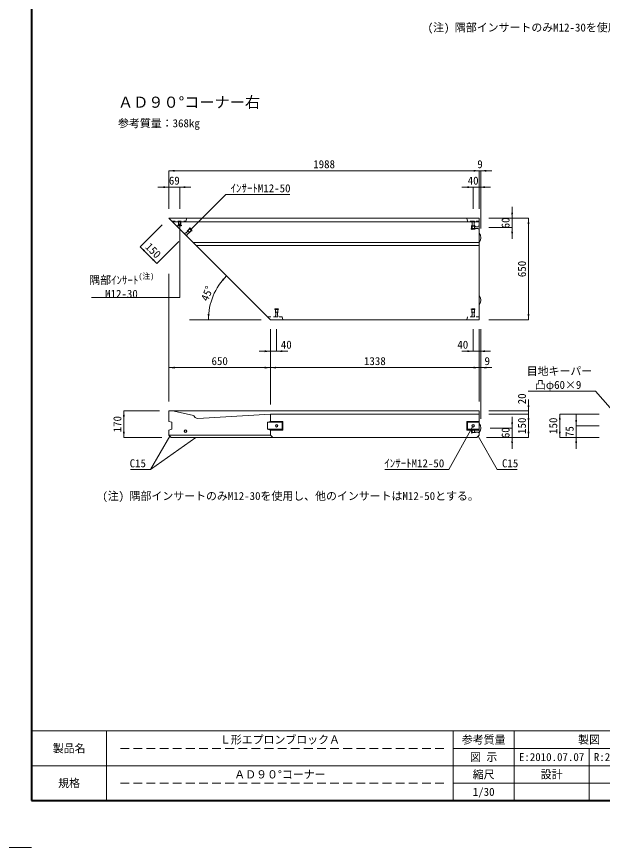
# Model space of a CAD drawing. Units: millimetres at full size. Extents: x 15766 to 83153, y 33859 to 66135.
# Drawn here: x 28917 to 32668, y 52811 to 58131 of the extents above; entities that cross this region are included whole.
import ezdxf
from ezdxf.enums import TextEntityAlignment as Align

# ---------------------------------------------------------------- set-up
doc = ezdxf.new("R2010")
doc.units = ezdxf.units.MM
doc.header["$LTSCALE"] = 28
doc.linetypes.add('USER1', pattern=[3, 2, -1])
doc.linetypes.add('USER2', pattern=[1.35, 0.75, -0.6])
for name, color, linetype, lineweight in [('Defpoints_3', 7, 'Continuous', 13), ('インサート', 3, 'USER2', 5), ('図枠', 7, 'Continuous', 5), ('寸法線', 7, 'Continuous', 13), ('引出線', 4, 'Continuous', 13), ('文字', 7, 'Continuous', 13), ('本体', 2, 'Continuous', 13)]:
    doc.layers.add(name, color=color, linetype=linetype, lineweight=lineweight)
doc.styles.add('ＭＳ ゴシック', font='')
doc.styles.get('ＭＳ ゴシック').set_extended_font_data('MS Gothic')

# ---------------------------------------------------------------- blocks, each defined once
blk = doc.blocks.new('filled_arrow')
at = {"color": 0, "linetype": 'Continuous', "lineweight": -2}
blk.add_solid([(7.5, 1.25), (0, 0), (7.5, -1.25)], dxfattribs=at)

msp = doc.modelspace()

# ---------------------------------------------------------------- hatches: boundary and pattern name
at = {"layer": '引出線'}
msp.add_hatch(color=256, dxfattribs=at).paths.add_polyline_path([(30064.95, 55435.88), (30063.85, 55435.35), (30064.08, 55435.02)])

# ---------------------------------------------------------------- linework, layer by layer
at = {"layer": 'Defpoints_3'}
msp.add_line((29012.98, 52810.73), (28412.98, 52810.73), dxfattribs=at)
at = {"layer": 'インサート'}
for p, q in [((29952.83, 56794.67), (29952.83, 56820.67)), ((29952.83, 56820.67), (29969.33, 56820.67)), ((29955.08, 56800.67), (29955.08, 56820.67)), ((29967.08, 56800.67), (29967.08, 56820.67)), ((29969.33, 56794.67), (29969.33, 56820.67)), ((31831.83, 56774.67), (31831.83, 56820.67)), ((31848.33, 56820.67), (31831.83, 56820.67)), ((31834.08, 56790.67), (31834.08, 56820.67)), ((31846.08, 56790.67), (31846.08, 56820.67)), ((31848.33, 56774.67), (31848.33, 56820.67)), ((29949.08, 56790.67), (29949.08, 56794.67)), ((29949.08, 56794.67), (29973.08, 56794.67)), ((29949.08, 56790.67), (29973.08, 56790.67)), ((29955.08, 56800.67), (29967.08, 56800.67)), ((29973.08, 56790.67), (29973.08, 56794.67)), ((30024.84, 56771.96), (29992.32, 56739.44)), ((30025.02, 56777.44), (30022.19, 56774.61)), ((30022.19, 56774.61), (30039.16, 56757.64)), ((30025.02, 56777.44), (30041.99, 56760.47)), ((31828.08, 56770.67), (31828.08, 56774.67)), ((31852.08, 56774.67), (31828.08, 56774.67)), ((31852.08, 56770.67), (31828.08, 56770.67)), ((31830.08, 56791.67), (31834.08, 56791.67)), ((31830.08, 56791.67), (31830.08, 56767.67)), ((31830.08, 56767.67), (31834.08, 56767.67)), ((31834.08, 56791.67), (31834.08, 56767.67)), ((31846.08, 56790.67), (31834.08, 56790.67)), ((31834.08, 56787.92), (31880.08, 56787.92)), ((31834.08, 56771.42), (31880.08, 56771.42)), ((31850.08, 56785.67), (31880.08, 56785.67)), ((31850.08, 56785.67), (31850.08, 56773.67)), ((31850.08, 56773.67), (31880.08, 56773.67)), ((31852.08, 56770.67), (31852.08, 56774.67)), ((31880.08, 56787.92), (31880.08, 56771.42)), ((29992.32, 56739.44), (30003.98, 56727.77)), ((30015.12, 56759.06), (29993.91, 56737.84)), ((30023.6, 56750.57), (30002.39, 56729.36)), ((30036.51, 56760.3), (30003.98, 56727.77)), ((30015.12, 56759.06), (30023.6, 56750.57)), ((30041.99, 56760.47), (30039.16, 56757.64)), ((30570.08, 56258.67), (30570.08, 56254.67)), ((30570.08, 56258.67), (30594.08, 56258.67)), ((30570.08, 56254.67), (30594.08, 56254.67)), ((30573.83, 56254.67), (30573.83, 56208.67)), ((30576.08, 56238.67), (30576.08, 56208.67)), ((30576.08, 56238.67), (30588.08, 56238.67)), ((30588.08, 56238.67), (30588.08, 56208.67)), ((30590.33, 56254.67), (30590.33, 56208.67)), ((30594.08, 56258.67), (30594.08, 56254.67)), ((31828.08, 56258.67), (31828.08, 56254.67)), ((31852.08, 56258.67), (31828.08, 56258.67)), ((31852.08, 56254.67), (31828.08, 56254.67)), ((31831.83, 56254.67), (31831.83, 56208.67)), ((31834.08, 56238.67), (31834.08, 56208.67)), ((31846.08, 56238.67), (31834.08, 56238.67)), ((31846.08, 56238.67), (31846.08, 56208.67)), ((31848.33, 56254.67), (31848.33, 56208.67)), ((31852.08, 56258.67), (31852.08, 56254.67)), ((30573.83, 56208.67), (30590.33, 56208.67)), ((31848.33, 56208.67), (31831.83, 56208.67)), ((31830.08, 55487.88), (31834.08, 55487.88)), ((31830.08, 55487.88), (31830.08, 55463.88)), ((31830.08, 55463.88), (31834.08, 55463.88)), ((31834.08, 55487.88), (31834.08, 55463.88)), ((31834.08, 55484.13), (31880.08, 55484.13)), ((31834.08, 55467.63), (31880.08, 55467.63)), ((31850.08, 55481.88), (31880.08, 55481.88)), ((31850.08, 55481.88), (31850.08, 55469.88)), ((31850.08, 55469.88), (31880.08, 55469.88)), ((31880.08, 55484.13), (31880.08, 55467.63))]:
    msp.add_line(p, q, dxfattribs=at)
at = {"layer": 'インサート', "linetype": 'Continuous'}
for centre, radius in [((30582.08, 55510.88), 8.25), ((30582.08, 55510.88), 6), ((31840.08, 55510.88), 8.25), ((31840.08, 55510.88), 6), ((29998.15, 55475.88), 8.25), ((29998.15, 55475.88), 6)]:
    msp.add_circle(centre, radius, dxfattribs=at)
at = {"layer": '図枠', "lineweight": 40}
for p, q in [((29012.98, 61420.73), (29012.98, 53110.73)), ((29012.98, 53110.73), (34412.98, 53110.73))]:
    msp.add_line(p, q, dxfattribs=at)
at = {"layer": '図枠', "lineweight": 13}
for p, q in [((34412.98, 53556.23), (29012.98, 53556.23)), ((29492.98, 53110.73), (29492.98, 53556.23)), ((31712.98, 53110.73), (31712.98, 53556.23)), ((32102.98, 53110.73), (32102.98, 53556.23)), ((33062.98, 53444.85), (31712.98, 53444.85)), ((32582.98, 53110.73), (32582.98, 53444.85)), ((33062.98, 53333.48), (29012.98, 53333.48)), ((33062.98, 53222.1), (31712.98, 53222.1))]:
    msp.add_line(p, q, dxfattribs=at)
at = {"layer": '図枠', "linetype": 'USER1', "lineweight": 9}
for p, q in [((31652.98, 53444.85), (29552.98, 53444.85)), ((31652.98, 53222.1), (29552.98, 53222.1))]:
    msp.add_line(p, q, dxfattribs=at)
at = {"layer": '寸法線'}
for p, q in [((31880.08, 57143.61), (29892.08, 57143.61)), ((29892.08, 56899.67), (29892.08, 57143.61)), ((31808.08, 57143.61), (31961.08, 57143.61)), ((31880.08, 56899.67), (31880.08, 57143.61)), ((31880.08, 56899.67), (31880.08, 57143.61)), ((31889.08, 56774.67), (31889.08, 57143.61)), ((30033.08, 57038.61), (29820.08, 57038.61)), ((29892.08, 56899.67), (29892.08, 57038.61)), ((29961.08, 56899.67), (29961.08, 57038.61)), ((31952.08, 57038.61), (31768.08, 57038.61)), ((31840.08, 56899.67), (31840.08, 57038.61)), ((31880.08, 56899.67), (31880.08, 57038.61)), ((32090.04, 56707.67), (32090.04, 56911.67)), ((31940.08, 56839.67), (32090.04, 56839.67)), ((31940.08, 56839.67), (32195.04, 56839.67)), ((32195.04, 56189.67), (32195.04, 56839.67)), ((29849.66, 56797.24), (29708.76, 56656.34)), ((31940.08, 56779.67), (32090.04, 56779.67)), ((29955.72, 56691.18), (29814.82, 56550.27)), ((29814.82, 56550.27), (29708.76, 56656.34)), ((29892.08, 55665.88), (29892.08, 56482.95)), ((30482.08, 56189.67), (30024.8, 56189.67)), ((31940.08, 56189.67), (32195.04, 56189.67)), ((30542.08, 56129.67), (30542.08, 55987.95)), ((30542.08, 55645.88), (30542.08, 56128.95)), ((30582.08, 56129.67), (30582.08, 55987.95)), ((31840.08, 56129.67), (31840.08, 55987.95)), ((31880.08, 56129.67), (31880.08, 55987.95)), ((31880.08, 55665.88), (31880.08, 56128.95)), ((31880.08, 55665.88), (31880.08, 56128.95)), ((31889.08, 55555.88), (31889.08, 56128.95)), ((30470.08, 55987.95), (30654.08, 55987.95)), ((31952.08, 55987.95), (31768.08, 55987.95)), ((30542.08, 55882.95), (29892.08, 55882.95)), ((31880.08, 55882.95), (30542.08, 55882.95)), ((31808.08, 55882.95), (31961.08, 55882.95)), ((32195.04, 55513.88), (32195.04, 55677.88)), ((29603.57, 55435.88), (29603.57, 55605.88)), ((29832.08, 55605.88), (29603.57, 55605.88)), ((31940.08, 55605.88), (32195.04, 55605.88)), ((31940.08, 55585.88), (32195.04, 55585.88)), ((31940.08, 55585.88), (32195.04, 55585.88)), ((32090.04, 55567.88), (32090.04, 55363.88)), ((32195.04, 55435.88), (32195.04, 55585.88)), ((32395.34, 55435.88), (32395.34, 55585.88)), ((32647.3, 55585.88), (32395.34, 55585.88)), ((32500.34, 55582.88), (32500.34, 55363.88)), ((31949.08, 55495.88), (32090.04, 55495.88)), ((32647.3, 55510.88), (32500.34, 55510.88)), ((29847.08, 55435.88), (29603.57, 55435.88)), ((31925.08, 55435.88), (32090.04, 55435.88)), ((31925.08, 55435.88), (32195.04, 55435.88)), ((32647.3, 55435.88), (32395.34, 55435.88)), ((32647.3, 55435.88), (32500.34, 55435.88))]:
    msp.add_line(p, q, dxfattribs=at)
msp.add_arc((30542.08, 56189.67), 397.28, 135, 180, dxfattribs=at)
at = {"layer": '引出線'}
msp.add_line((30064.95, 55435.88), (29775.04, 55231.12), dxfattribs=at)
for points in [[(30033.5, 56768.96), (30256.82, 56992.28), (30666.47, 56992.28)], [(29961.08, 56790.67), (29961.08, 56331.39), (29811.08, 56331.39), (29395.38, 56331.39)], [(32812.54, 55518.45), (32624.88, 55732.82), (32192.21, 55732.82)], [(31836.09, 55503.65), (31685.59, 55231.12), (31275.95, 55231.12)], [(29897.58, 55443.38), (29775.04, 55231.12), (29646.63, 55231.12)], [(31872.58, 55443.38), (31995.13, 55231.12), (32123.53, 55231.12)]]:
    msp.add_lwpolyline(points, dxfattribs=at)
msp.add_lwpolyline([(30064.95, 55435.88), (30063.85, 55435.35), (30064.08, 55435.02)], close=True, dxfattribs=at)
at = {"layer": '本体'}
for p, q in [((31880.08, 56839.67), (29892.08, 56839.67)), ((29892.08, 56839.67), (30542.08, 56189.67)), ((31880.08, 56189.67), (31880.08, 56839.67)), ((31880.08, 56189.67), (30542.08, 56189.67)), ((31880.08, 55605.88), (29892.08, 55605.88)), ((29892.08, 55605.88), (29892.08, 55538.38)), ((29915.08, 55605.88), (30040.93, 55579.18)), ((31880.08, 55605.88), (31880.08, 55450.88)), ((30051.38, 55573.28), (30060.65, 55563.38)), ((30076.49, 55557.08), (30542.08, 55585.88)), ((31880.08, 55585.88), (30542.08, 55585.88)), ((30542.08, 55585.88), (30542.08, 55538.38)), ((29892.08, 55483.38), (29892.08, 55450.88)), ((29907.08, 55435.88), (29892.08, 55450.88)), ((30557.08, 55435.88), (29907.08, 55435.88)), ((30542.08, 55483.38), (30542.08, 55450.88)), ((30542.08, 55450.88), (30557.08, 55435.88)), ((31865.08, 55435.88), (30557.08, 55435.88)), ((31880.08, 55450.88), (31865.08, 55435.88))]:
    msp.add_line(p, q, dxfattribs=at)
at = {"layer": '本体', "linetype": 'USER2', "lineweight": 9}
for p, q in [((29911.08, 56820.67), (30001.08, 56820.67)), ((30001.08, 56820.67), (30006.08, 56839.67)), ((31805.08, 56820.67), (31800.08, 56839.67)), ((31880.08, 56820.67), (31805.08, 56820.67)), ((30523.08, 56208.67), (30617.08, 56208.67)), ((30617.08, 56208.67), (30622.08, 56189.67)), ((31805.08, 56208.67), (31800.08, 56189.67)), ((31880.08, 56208.67), (31805.08, 56208.67))]:
    msp.add_line(p, q, dxfattribs=at)
at = {"layer": '本体', "lineweight": 9}
for p, q in [((31880.08, 56816.67), (29915.08, 56816.67)), ((31880.08, 56684.67), (30047.08, 56684.67)), ((31880.08, 56664.67), (30067.08, 56664.67)), ((29892.08, 55538.38), (29911.08, 55533.38)), ((29911.08, 55488.38), (29892.08, 55483.38)), ((29911.08, 55533.38), (29911.08, 55488.38)), ((30542.08, 55538.38), (30523.08, 55533.38)), ((30523.08, 55533.38), (30523.08, 55488.38)), ((30542.08, 55533.38), (30523.08, 55533.38)), ((30542.08, 55488.38), (30523.08, 55488.38)), ((30523.08, 55488.38), (30542.08, 55483.38)), ((30542.08, 55450.88), (29892.08, 55450.88))]:
    msp.add_line(p, q, dxfattribs=at)
at = {"layer": '本体', "lineweight": 5}
for p, q in [((30622.08, 55538.38), (30542.08, 55538.38)), ((30617.08, 55533.38), (30542.08, 55533.38)), ((30617.08, 55488.38), (30542.08, 55488.38)), ((30622.08, 55538.38), (30617.08, 55533.38)), ((30617.08, 55533.38), (30617.08, 55488.38)), ((30617.08, 55488.38), (30622.08, 55483.38)), ((30622.08, 55538.38), (30622.08, 55483.38)), ((31800.08, 55538.38), (31880.08, 55538.38)), ((31800.08, 55538.38), (31800.08, 55483.38)), ((31800.08, 55538.38), (31805.08, 55533.38)), ((31805.08, 55488.38), (31800.08, 55483.38)), ((31805.08, 55533.38), (31880.08, 55533.38)), ((31805.08, 55533.38), (31805.08, 55488.38)), ((31805.08, 55488.38), (31880.08, 55488.38)), ((30622.08, 55483.38), (30542.08, 55483.38)), ((31800.08, 55483.38), (31880.08, 55483.38))]:
    msp.add_line(p, q, dxfattribs=at)
at = {"layer": '本体'}
for centre, radius, start, end in [((31834.58, 56714.67), 54.5, 326.60151, 33.39849), ((31834.58, 56314.67), 54.5, 326.60151, 33.39849), ((30036.78, 55559.62), 20, 43.088, 78.02387), ((30075.25, 55577.04), 20, 223.088, 273.53956), ((31834.58, 55495.88), 54.5, 326.60151, 33.39849)]:
    msp.add_arc(centre, radius, start, end, dxfattribs=at)

# ---------------------------------------------------------------- block references
at = {"layer": '寸法線', "xscale": 4.8, "yscale": 4.8}
for p in [(29892.08, 57143.61), (31889.08, 57143.61), (29961.08, 57038.61), (31880.08, 57038.61), (30582.08, 55987.95), (31880.08, 55987.95), (29892.08, 55882.95), (30542.08, 55882.95), (31889.08, 55882.95)]:
    msp.add_blockref('filled_arrow', p, dxfattribs=at)
for p, rotation in [((31880.08, 57143.61), 180), ((31880.08, 57143.61), 180), ((29892.08, 57038.61), 180), ((31840.08, 57038.61), 180), ((32090.04, 56839.67), 90), ((32195.04, 56839.67), 270), ((32090.04, 56779.67), 270), ((29708.76, 56656.34), 315), ((29814.82, 56550.27), 135), ((30261.16, 56470.59), 227.6), ((30144.8, 56189.67), 87.4), ((32195.04, 56189.67), 90), ((30542.08, 55987.95), 180), ((31840.08, 55987.95), 180), ((30542.08, 55882.95), 180), ((31880.08, 55882.95), 180), ((31880.08, 55882.95), 180), ((29603.57, 55605.88), 270), ((32195.04, 55605.88), 90), ((32195.04, 55585.88), 270), ((32195.04, 55585.88), 270), ((32395.34, 55585.88), 270), ((32500.34, 55510.88), 90), ((32090.04, 55495.88), 90), ((29603.57, 55435.88), 90), ((32090.04, 55435.88), 270), ((32195.04, 55435.88), 90), ((32395.34, 55435.88), 90), ((32500.34, 55435.88), 270)]:
    msp.add_blockref('filled_arrow', p, dxfattribs=dict(at, rotation=rotation))
at = {"layer": '引出線', "xscale": 0.16, "yscale": 0.16}
for p, rotation in [((29961.08, 56790.67), 270), ((30033.5, 56768.96), 45), ((31836.09, 55503.65), 241.1), ((29897.58, 55443.38), 240), ((31872.58, 55443.38), 300)]:
    msp.add_blockref('filled_arrow', p, dxfattribs=dict(at, rotation=rotation))

# ---------------------------------------------------------------- texts
at = {"layer": '図枠', "style": 'ＭＳ ゴシック'}
for s, p in [('Ｌ形エプロンブロックＡ', (30602.98, 53500.54)), ('参考質量', (31907.98, 53500.54)), ('製図', (32582.98, 53500.54)), ('製品名', (29252.98, 53444.85)), ('図 示', (31907.98, 53389.17)), ('E:2010.07.07', (32342.98, 53389.17)), ('R:2023.07.28', (32822.98, 53389.17)), ('縮尺', (31907.98, 53277.79)), ('設計', (32342.98, 53277.79)), ('規格', (29252.98, 53222.1)), ('ＡＤ９０°コーナー', (30602.98, 53277.79)), ('1/30', (31907.98, 53166.42))]:
    msp.add_text(s, height=51.27, dxfattribs=at).set_placement(p, align=Align.MIDDLE_CENTER)
at = {"layer": '寸法線', "style": 'ＭＳ ゴシック'}
for s, p in [('1988', (30886.08, 57185.61)), ('9', (31884.58, 57185.61)), ('69', (29926.58, 57080.61)), ('40', (31840.46, 57080.61)), ('40', (30643.7, 56029.95)), ('40', (31774.12, 56029.95)), ('650', (30217.08, 55924.95)), ('1338', (31211.08, 55924.95)), ('9', (31930.7, 55924.95))]:
    msp.add_text(s, height=51.27, dxfattribs=at).set_placement(p, align=Align.MIDDLE_CENTER)
for s, rotation, p in [('60', 90, (32048.04, 56809.67)), ('150', 315, (29791.49, 56633.01)), ('650', 90, (32153.04, 56514.67)), ('45°', 67.5, (30136.24, 56357.77)), ('20', 90, (32153.04, 55682.96)), ('170', 90, (29561.57, 55520.88)), ('150', 90, (32153.04, 55510.88)), ('150', 90, (32353.34, 55510.88)), ('60', 90, (32048.04, 55465.88)), ('75', 90, (32458.34, 55473.38))]:
    msp.add_text(s, height=51.27, rotation=rotation, dxfattribs=at).set_placement(p, align=Align.MIDDLE_CENTER)
at = {"layer": '引出線', "style": 'ＭＳ ゴシック'}
for s, p in [('ｲﾝｻｰﾄM12-50', (30286.82, 57057.08)), ('C15', (32025.13, 55295.92))]:
    msp.add_text(s, height=51.27, dxfattribs=at).set_placement(p, align=Align.TOP_LEFT)
for s, height, p in [('隅部ｲﾝｻｰﾄ', 51.27, (29381.94, 56402.18)), ('(注)', 35.89, (29696.62, 56439.98)), ('M12-30', 51.27, (29483.34, 56314.43)), ('目地キーパー', 51.27, (32183.75, 55819.33)), ('凸φ60×9', 51.27, (32236.2, 55731.58))]:
    msp.add_text(s, height=height, dxfattribs=at).set_placement(p, align=Align.BOTTOM_LEFT)
for s, p in [('C15', (29745.04, 55295.92)), ('ｲﾝｻｰﾄM12-50', (31655.59, 55295.92))]:
    msp.add_text(s, height=51.27, dxfattribs=at).set_placement(p, align=Align.TOP_RIGHT)
at = {"layer": '文字', "style": 'ＭＳ ゴシック'}
msp.add_text('(注) 隅部インサートのみM12-30を使用し、他のインサートはM12-50とする。', height=51.27, dxfattribs=at).set_placement((31549.22, 58019.91), align=Align.BOTTOM_LEFT)
for s, height, p in [('ＡＤ９０°コーナー右', 71.21, (29565.99, 57618.35)), ('参考質量：368kg', 51.27, (29565.99, 57473.49))]:
    msp.add_text(s, height=height, dxfattribs=at).set_placement(p, align=Align.TOP_LEFT)
msp.add_text('(注) 隅部インサートのみM12-30を使用し、他のインサートはM12-50とする。', height=51.27, dxfattribs=at).set_placement((31876.75, 55019.76), align=Align.BOTTOM_RIGHT)

doc.saveas('drawing.dxf')
